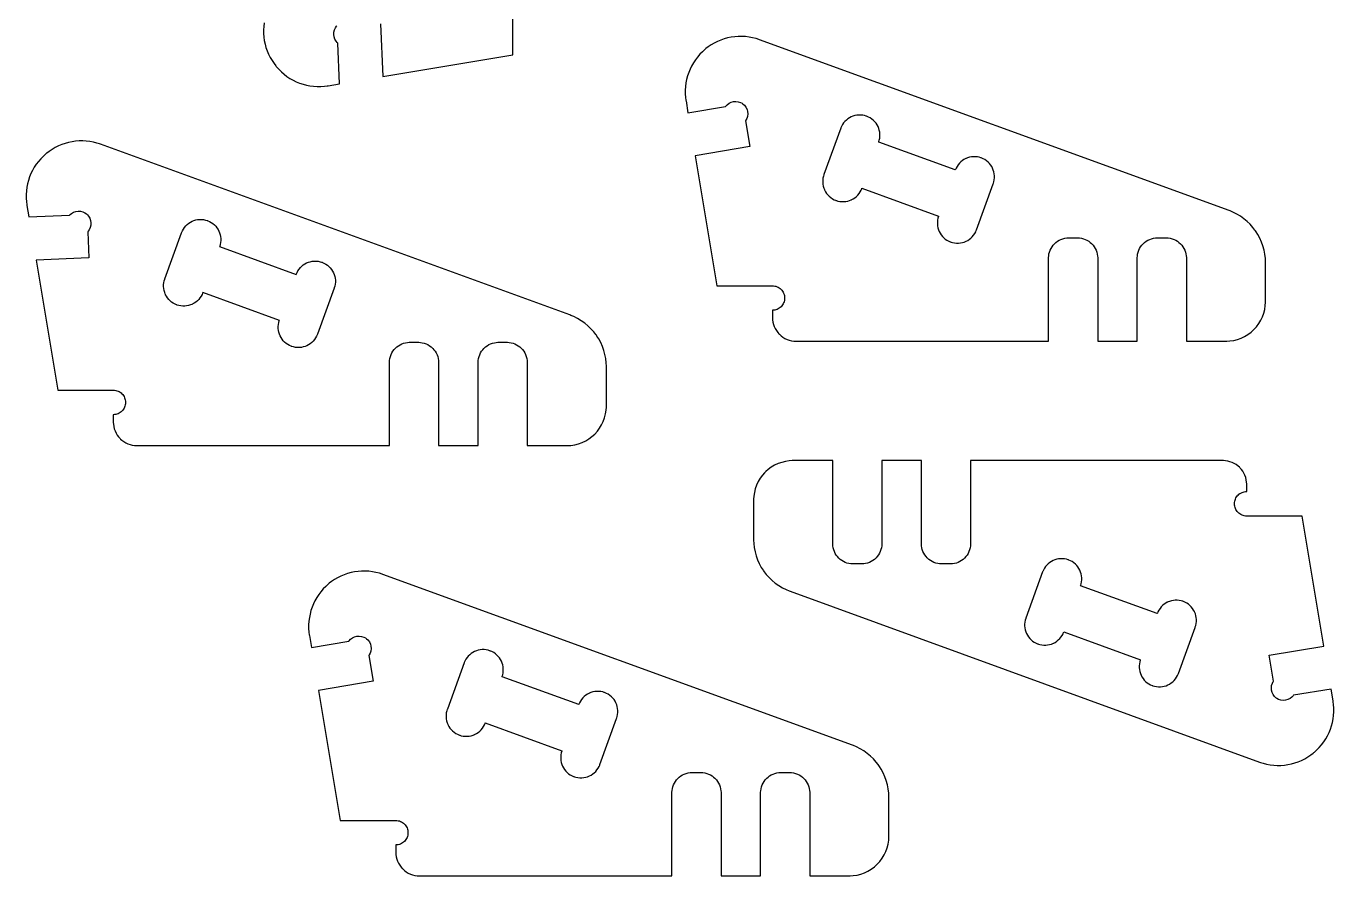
# Model space of a CAD drawing. Extents: x 0 to 392, y 0 to 269.
# Drawn here: x 1.9 to 167, y 0 to 107.3 of the extents above; entities that cross this region are included whole.
import ezdxf

# ---------------------------------------------------------------- set-up
doc = ezdxf.new("R2010")
doc.units = 0
doc.layers.get('0').update_dxf_attribs({"linetype": 'CONTINUOUS'})

msp = doc.modelspace()

# ---------------------------------------------------------------- linework, layer by layer
at = {"color": 0}
for points in [[(46.6076, 107.634), (46.905, 100.961), (63.3251, 103.709), (63.3251, 110.709)], [(31.9107, 107.762), (31.8568, 107.31), (31.8325, 106.856), (31.8375, 106.404), (31.8717, 105.953), (31.9347, 105.506), (32.0265, 105.065), (32.1465, 104.629), (32.2949, 104.201), (32.471, 103.783), (32.6747, 103.375), (32.9058, 102.98), (33.1642, 102.598), (33.375, 102.32), (33.4493, 102.231), (33.5236, 102.142), (33.7582, 101.884), (34.0865, 101.56), (34.4333, 101.261), (34.7971, 100.986), (35.1764, 100.737), (35.5699, 100.513), (35.9763, 100.316), (36.394, 100.145), (36.8219, 100.002), (37.2586, 99.8861), (37.7026, 99.7987), (38.1528, 99.7401), (38.6076, 99.7108), (39.0657, 99.7113), (39.5257, 99.7418), (39.8718, 99.7842), (39.9864, 99.8033), (41.4403, 100.047), (41.2107, 105.199), (41.1531, 105.252), (41.0015, 105.433), (40.8478, 105.696), (40.7499, 105.98), (40.7083, 106.274), (40.7235, 106.571), (40.7958, 106.862), (40.9256, 107.137), (41.0604, 107.332), (41.1132, 107.389)]]:
    msp.add_lwpolyline(points, dxfattribs=at)
for points in [[(130.995, 78.0425), (130.995, 78.1078), (131.008, 78.3033), (131.047, 78.5565), (131.11, 78.8008), (131.195, 79.0351), (131.303, 79.2581), (131.43, 79.4683), (131.577, 79.6646), (131.742, 79.8457), (131.923, 80.0103), (132.119, 80.1571), (132.329, 80.2849), (132.552, 80.3922), (132.787, 80.4779), (133.031, 80.5408), (133.284, 80.5794), (133.48, 80.5925), (133.545, 80.5925), (134.645, 80.5925), (134.708, 80.5925), (134.897, 80.5801), (135.145, 80.5432), (135.387, 80.4824), (135.621, 80.3985), (135.846, 80.2922), (136.06, 80.1642), (136.261, 80.0151), (136.403, 79.8903), (136.448, 79.8457), (136.493, 79.8011), (136.618, 79.6586), (136.767, 79.4574), (136.895, 79.2433), (137.001, 79.0183), (137.085, 78.7842), (137.146, 78.5424), (137.182, 78.2946), (137.195, 78.1056), (137.195, 78.0425), (137.195, 67.5425), (142.194, 67.5425), (142.194, 78.0425), (142.194, 78.1056), (142.207, 78.2946), (142.244, 78.5424), (142.306, 78.7842), (142.389, 79.0183), (142.496, 79.2433), (142.624, 79.4574), (142.772, 79.6586), (142.897, 79.8011), (142.942, 79.8457), (142.986, 79.8903), (143.129, 80.0151), (143.331, 80.1642), (143.544, 80.2922), (143.769, 80.3985), (144.003, 80.4824), (144.244, 80.5432), (144.493, 80.5801), (144.682, 80.5925), (144.744, 80.5925), (145.844, 80.5925), (145.91, 80.5925), (146.106, 80.5794), (146.358, 80.5408), (146.603, 80.4779), (146.837, 80.3922), (147.061, 80.2849), (147.271, 80.1571), (147.467, 80.0103), (147.649, 79.8457), (147.813, 79.6646), (147.96, 79.4683), (148.087, 79.2581), (148.194, 79.0351), (148.281, 78.8008), (148.343, 78.5565), (148.382, 78.3033), (148.394, 78.1078), (148.394, 78.0425), (148.394, 67.5425), (153.394, 67.5425), (153.518, 67.5425), (153.889, 67.5669), (154.375, 67.6396), (154.849, 67.7587), (155.308, 67.9231), (155.75, 68.1315), (156.169, 68.3826), (156.564, 68.6749), (156.843, 68.9196), (156.931, 69.0069), (157.018, 69.0943), (157.263, 69.3738), (157.556, 69.7686), (157.806, 70.1881), (158.014, 70.6292), (158.179, 71.0883), (158.299, 71.5625), (158.371, 72.0483), (158.394, 72.419), (158.394, 72.5425), (158.394, 77.4614), (158.394, 77.5956), (158.375, 77.9982), (158.313, 78.5294), (158.211, 79.0529), (158.071, 79.5665), (157.892, 80.0679), (157.675, 80.5549), (157.419, 81.0253), (157.206, 81.3668), (157.129, 81.4767), (157.051, 81.5865), (156.804, 81.9046), (156.449, 82.3046), (156.065, 82.6751), (155.656, 83.0151), (155.221, 83.3231), (154.764, 83.5972), (154.286, 83.8365), (153.915, 83.9936), (153.789, 84.0394), (94.4957, 105.615), (94.3865, 105.654), (94.0539, 105.759), (93.6072, 105.873), (93.1568, 105.957), (92.7043, 106.011), (92.251, 106.035), (91.7985, 106.03), (91.3479, 105.996), (90.9011, 105.933), (90.4592, 105.841), (90.0238, 105.721), (89.596, 105.573), (89.1776, 105.397), (88.77, 105.193), (88.3746, 104.962), (87.9926, 104.703), (87.715, 104.493), (87.6257, 104.418), (87.5365, 104.344), (87.2785, 104.109), (86.955, 103.781), (86.6557, 103.434), (86.3811, 103.071), (86.1317, 102.691), (85.9081, 102.298), (85.7106, 101.891), (85.54, 101.474), (85.3965, 101.046), (85.2808, 100.609), (85.1935, 100.165), (85.1349, 99.7147), (85.1054, 99.26), (85.1058, 98.8019), (85.1365, 98.3419), (85.1789, 97.9958), (85.1981, 97.8813), (85.4481, 96.3872), (90.1901, 97.1808), (90.2354, 97.2443), (90.3971, 97.4168), (90.6396, 97.6013), (90.9089, 97.7326), (91.1961, 97.8094), (91.4928, 97.8304), (91.7901, 97.7937), (92.0794, 97.6983), (92.2885, 97.5879), (92.3521, 97.5426), (92.4156, 97.4972), (92.5881, 97.3356), (92.7725, 97.0931), (92.9039, 96.8239), (92.9807, 96.5365), (93.0015, 96.2399), (92.965, 95.9425), (92.8696, 95.6532), (92.7592, 95.4442), (92.7139, 95.3806), (93.2599, 92.1181), (86.3558, 90.9626), (89.1036, 74.5425), (96.1036, 74.5425), (96.1432, 74.5425), (96.2621, 74.5346), (96.416, 74.5111), (96.5644, 74.4729), (96.7069, 74.4207), (96.8425, 74.3554), (96.9703, 74.2778), (97.0896, 74.1886), (97.1997, 74.0886), (97.2997, 73.9785), (97.3889, 73.8592), (97.4665, 73.7314), (97.5318, 73.5958), (97.5839, 73.4535), (97.6221, 73.3049), (97.6456, 73.1511), (97.6536, 73.0322), (97.6536, 72.9925), (97.6536, 72.9529), (97.6456, 72.834), (97.6221, 72.6801), (97.5839, 72.5317), (97.5318, 72.3892), (97.4665, 72.2538), (97.3889, 72.126), (97.2997, 72.0067), (97.1997, 71.8965), (97.0896, 71.7965), (96.9703, 71.7074), (96.8425, 71.6297), (96.7069, 71.5644), (96.5644, 71.5122), (96.416, 71.474), (96.2621, 71.4506), (96.1432, 71.4425), (96.1036, 71.4425), (96.1036, 70.5425), (96.1036, 70.4685), (96.1183, 70.246), (96.1618, 69.9546), (96.2333, 69.67), (96.3319, 69.3944), (96.4571, 69.1299), (96.6076, 68.8782), (96.7831, 68.6412), (96.9299, 68.4737), (96.9824, 68.4213), (97.0347, 68.3687), (97.2024, 68.2219), (97.4392, 68.0467), (97.691, 67.896), (97.9556, 67.7708), (98.2311, 67.6722), (98.5157, 67.6007), (98.8071, 67.5572), (99.0294, 67.5425), (99.1036, 67.5425), (130.995, 67.5425), (130.995, 78.0425)], [(119.216, 89.1704), (109.537, 92.6925), (109.559, 92.7538), (109.614, 92.9419), (109.664, 93.1932), (109.688, 93.4443), (109.688, 93.6938), (109.663, 93.94), (109.615, 94.1811), (109.544, 94.4158), (109.452, 94.6424), (109.338, 94.8589), (109.203, 95.064), (109.05, 95.2558), (108.877, 95.4331), (108.686, 95.5938), (108.478, 95.7362), (108.253, 95.8592), (108.074, 95.9385), (108.013, 95.9607), (107.951, 95.9829), (107.763, 96.0375), (107.512, 96.0878), (107.261, 96.1122), (107.011, 96.1118), (106.765, 96.0871), (106.524, 96.039), (106.289, 95.9682), (106.063, 95.8754), (105.846, 95.7615), (105.641, 95.6272), (105.449, 95.4733), (105.272, 95.3006), (105.111, 95.1097), (104.969, 94.9015), (104.846, 94.6768), (104.767, 94.4976), (104.744, 94.4364), (102.624, 88.6101), (102.602, 88.5507), (102.547, 88.3682), (102.495, 88.1217), (102.467, 87.8724), (102.464, 87.6222), (102.485, 87.3728), (102.531, 87.1262), (102.602, 86.8842), (102.67, 86.7063), (102.696, 86.6486), (102.723, 86.591), (102.814, 86.4236), (102.952, 86.2129), (103.11, 86.0178), (103.285, 85.8394), (103.477, 85.6792), (103.685, 85.5382), (103.906, 85.4179), (104.081, 85.341), (104.14, 85.3192), (104.2, 85.2976), (104.383, 85.2444), (104.63, 85.1944), (104.879, 85.169), (105.13, 85.1683), (105.379, 85.1921), (105.625, 85.2403), (105.866, 85.3129), (106.044, 85.3826), (106.101, 85.4097), (106.158, 85.4368), (106.325, 85.5294), (106.534, 85.6696), (106.728, 85.829), (106.905, 86.0063), (107.063, 86.2), (107.202, 86.4089), (107.32, 86.6314), (107.396, 86.8065), (107.417, 86.8663), (117.096, 83.3442), (117.074, 83.2829), (117.019, 83.0947), (116.969, 82.8435), (116.945, 82.5924), (116.945, 82.3429), (116.97, 82.0967), (117.018, 81.8554), (117.089, 81.6208), (117.181, 81.3943), (117.295, 81.1778), (117.43, 80.9728), (117.583, 80.7808), (117.756, 80.6036), (117.947, 80.4429), (118.155, 80.3004), (118.38, 80.1775), (118.559, 80.0982), (118.62, 80.0758), (118.682, 80.0536), (118.87, 79.9992), (119.121, 79.9489), (119.372, 79.9243), (119.622, 79.9249), (119.868, 79.9496), (120.109, 79.9976), (120.344, 80.0685), (120.57, 80.1612), (120.787, 80.2751), (120.992, 80.4094), (121.184, 80.5633), (121.361, 80.7361), (121.522, 80.9269), (121.664, 81.1351), (121.787, 81.3599), (121.866, 81.539), (121.889, 81.6003), (124.009, 87.4265), (124.031, 87.4878), (124.086, 87.6761), (124.136, 87.9272), (124.16, 88.1783), (124.16, 88.4278), (124.135, 88.674), (124.087, 88.9153), (124.016, 89.15), (123.923, 89.3764), (123.81, 89.5931), (123.675, 89.7981), (123.521, 89.99), (123.349, 90.1671), (123.158, 90.3278), (122.95, 90.4704), (122.725, 90.5932), (122.546, 90.6725), (122.484, 90.6947), (122.425, 90.7162), (122.243, 90.7693), (121.998, 90.8192), (121.75, 90.8449), (121.501, 90.8461), (121.253, 90.8231), (121.008, 90.776), (120.768, 90.7047), (120.592, 90.6361), (120.535, 90.6094), (120.477, 90.5829), (120.311, 90.4917), (120.102, 90.3535), (119.909, 90.1961), (119.732, 90.0211), (119.573, 89.8297), (119.433, 89.6233), (119.314, 89.4031), (119.238, 89.2297), (119.216, 89.1704)], [(11.2426, 92.4256), (11.1335, 92.4653), (10.8009, 92.57), (10.3542, 92.6839), (9.9038, 92.7678), (9.4513, 92.8217), (8.998, 92.846), (8.5455, 92.841), (8.095, 92.8068), (7.6481, 92.7437), (7.2062, 92.6521), (6.7707, 92.5319), (6.343, 92.3837), (5.9246, 92.2076), (5.517, 92.0039), (5.1215, 91.7726), (4.7396, 91.5144), (4.462, 91.3035), (4.3727, 91.2292), (4.2834, 91.155), (4.0254, 90.9204), (3.7019, 90.5919), (3.4026, 90.2451), (3.128, 89.8814), (2.8786, 89.5022), (2.655, 89.1086), (2.4576, 88.7024), (2.2869, 88.2844), (2.1435, 87.8565), (2.0278, 87.4199), (1.9404, 86.9758), (1.8818, 86.5257), (1.8524, 86.071), (1.8528, 85.6129), (1.8835, 85.1528), (1.9258, 84.8067), (1.945, 84.6922), (2.1883, 83.2383), (7.3409, 83.4678), (7.3936, 83.5254), (7.575, 83.6771), (7.838, 83.8308), (8.1212, 83.9286), (8.4156, 83.9701), (8.7127, 83.955), (9.0034, 83.8826), (9.279, 83.7529), (9.4731, 83.6181), (9.5308, 83.5654), (9.5884, 83.5126), (9.74, 83.3314), (9.8937, 83.0683), (9.9915, 82.7851), (10.0331, 82.4907), (10.0179, 82.1936), (9.9456, 81.9029), (9.8159, 81.6272), (9.681, 81.4331), (9.6284, 81.3756), (9.7756, 78.0708), (3.1028, 77.7736), (5.8506, 61.3535), (12.8506, 61.3535), (12.8902, 61.3535), (13.0091, 61.3454), (13.1629, 61.3219), (13.3115, 61.2838), (13.4539, 61.2317), (13.5894, 61.1664), (13.7172, 61.0888), (13.8365, 60.9994), (13.9467, 60.8994), (14.0467, 60.7894), (14.1358, 60.6701), (14.2135, 60.5422), (14.2787, 60.4068), (14.3308, 60.2644), (14.369, 60.1158), (14.3926, 59.9619), (14.4006, 59.8431), (14.4006, 59.8035), (14.4006, 59.7639), (14.3926, 59.645), (14.369, 59.4911), (14.3308, 59.3425), (14.2787, 59.2001), (14.2135, 59.0646), (14.1358, 58.9368), (14.0467, 58.8175), (13.9467, 58.7074), (13.8365, 58.6074), (13.7172, 58.5182), (13.5894, 58.4406), (13.4539, 58.3753), (13.3115, 58.3232), (13.1629, 58.285), (13.0091, 58.2614), (12.8902, 58.2535), (12.8506, 58.2535), (12.8506, 57.3535), (12.8506, 57.2793), (12.8652, 57.0569), (12.9087, 56.7654), (12.9803, 56.481), (13.0789, 56.2054), (13.204, 55.9407), (13.3546, 55.689), (13.5299, 55.4521), (13.6768, 55.2846), (13.7293, 55.2321), (13.7817, 55.1797), (13.9493, 55.0328), (14.1861, 54.8575), (14.4379, 54.7068), (14.7025, 54.5818), (14.9781, 54.4832), (15.2626, 54.4117), (15.554, 54.3681), (15.7764, 54.3535), (15.8506, 54.3535), (47.7419, 54.3535), (47.7419, 64.8535), (47.7419, 64.9186), (47.755, 65.1142), (47.7936, 65.3674), (47.8565, 65.6118), (47.9422, 65.846), (48.0496, 66.0689), (48.1774, 66.2792), (48.3242, 66.4756), (48.4887, 66.6565), (48.6699, 66.8212), (48.8661, 66.9679), (49.0764, 67.0957), (49.2993, 67.2031), (49.5336, 67.2888), (49.7781, 67.3517), (50.0313, 67.3903), (50.2267, 67.4035), (50.2919, 67.4035), (51.3919, 67.4035), (51.4549, 67.4035), (51.6439, 67.391), (51.8917, 67.354), (52.1335, 67.2932), (52.3678, 67.2093), (52.5926, 67.1031), (52.8067, 66.975), (53.0079, 66.826), (53.1504, 66.7011), (53.195, 66.6565), (53.2396, 66.6121), (53.3644, 66.4696), (53.5135, 66.2682), (53.6415, 66.0543), (53.7478, 65.8293), (53.8317, 65.5951), (53.8925, 65.3533), (53.9294, 65.1056), (53.9419, 64.9165), (53.9419, 64.8535), (53.9419, 54.3535), (58.9419, 54.3535), (58.9419, 64.8535), (58.9419, 64.9165), (58.9543, 65.1056), (58.9914, 65.3533), (59.0521, 65.5951), (59.136, 65.8293), (59.2424, 66.0543), (59.3704, 66.2682), (59.5194, 66.4696), (59.6443, 66.6121), (59.6889, 66.6565), (59.7333, 66.7011), (59.8758, 66.826), (60.0772, 66.975), (60.2911, 67.1031), (60.5161, 67.2093), (60.7503, 67.2932), (60.9921, 67.354), (61.2399, 67.391), (61.4289, 67.4035), (61.4919, 67.4035), (62.5919, 67.4035), (62.6571, 67.4035), (62.8526, 67.3903), (63.1058, 67.3517), (63.3501, 67.2888), (63.5846, 67.2031), (63.8074, 67.0957), (64.0176, 66.9679), (64.214, 66.8212), (64.3951, 66.6565), (64.5596, 66.4756), (64.7064, 66.2792), (64.8342, 66.0689), (64.9415, 65.846), (65.0272, 65.6118), (65.0901, 65.3674), (65.1288, 65.1142), (65.1419, 64.9186), (65.1419, 64.8535), (65.1419, 54.3535), (70.1419, 54.3535), (70.2697, 54.3535), (70.6532, 54.3792), (71.1496, 54.455), (71.6288, 54.5782), (72.0882, 54.7464), (72.5253, 54.9569), (72.9375, 55.2074), (73.3224, 55.4953), (73.6775, 55.8179), (74.0001, 56.1729), (74.2881, 56.5579), (74.5385, 56.9701), (74.749, 57.4072), (74.9172, 57.8665), (75.0404, 58.3457), (75.1161, 58.8422), (75.1419, 59.2257), (75.1419, 59.3535), (75.1419, 64.2724), (75.1419, 64.4065), (75.1214, 64.809), (75.06, 65.3403), (74.9586, 65.8639), (74.8179, 66.3774), (74.6386, 66.8788), (74.4214, 67.3658), (74.1668, 67.8361), (73.9528, 68.1778), (73.8758, 68.2876), (73.7989, 68.3975), (73.5511, 68.7154), (73.1961, 69.1154), (72.8128, 69.4861), (72.4029, 69.8261), (71.9685, 70.1339), (71.5111, 70.4082), (71.0328, 70.6475), (70.6615, 70.8046), (70.5356, 70.8504), (11.2426, 92.4256)], [(26.284, 79.5033), (35.9632, 75.9814), (35.9854, 76.0426), (36.0647, 76.2219), (36.1875, 76.4467), (36.3301, 76.6547), (36.4908, 76.8456), (36.6679, 77.0183), (36.8599, 77.1722), (37.065, 77.3065), (37.2815, 77.4204), (37.5079, 77.5132), (37.7426, 77.584), (37.9839, 77.6321), (38.2301, 77.6568), (38.4796, 77.6572), (38.7307, 77.6328), (38.9818, 77.5825), (39.1701, 77.5281), (39.2314, 77.5057), (39.2926, 77.4835), (39.4718, 77.4042), (39.6965, 77.2813), (39.9047, 77.1388), (40.0956, 76.9781), (40.2683, 76.8008), (40.4222, 76.6089), (40.5565, 76.4039), (40.6704, 76.1872), (40.7632, 75.9608), (40.834, 75.7263), (40.8821, 75.4849), (40.9068, 75.2387), (40.9072, 74.9893), (40.8828, 74.7381), (40.8325, 74.4869), (40.7781, 74.2987), (40.7557, 74.2375), (38.6357, 68.4112), (38.6133, 68.35), (38.5342, 68.1707), (38.4113, 67.946), (38.2686, 67.7379), (38.1079, 67.5469), (37.9308, 67.3743), (37.7389, 67.2203), (37.5337, 67.0861), (37.3172, 66.9722), (37.0908, 66.8794), (36.8561, 66.8086), (36.6149, 66.7604), (36.3688, 66.7358), (36.1192, 66.7353), (35.8681, 66.7599), (35.6169, 66.81), (35.4286, 66.8646), (35.3675, 66.8868), (35.3061, 66.9092), (35.1269, 66.9883), (34.9022, 67.1112), (34.694, 67.2539), (34.5032, 67.4146), (34.3304, 67.5917), (34.1765, 67.7836), (34.0422, 67.9887), (33.9283, 68.2053), (33.8356, 68.4318), (33.7649, 68.6664), (33.7167, 68.9076), (33.6919, 69.1537), (33.6915, 69.4033), (33.716, 69.6544), (33.7662, 69.9056), (33.8208, 70.0939), (33.8431, 70.155), (24.1638, 73.6771), (24.1426, 73.6174), (24.0674, 73.4422), (23.949, 73.2197), (23.8101, 73.011), (23.6517, 72.8172), (23.475, 72.64), (23.2814, 72.4806), (23.0719, 72.3403), (22.9054, 72.2476), (22.8481, 72.2206), (22.7907, 72.1935), (22.6133, 72.1238), (22.3721, 72.0511), (22.1258, 72.0029), (21.8768, 71.9792), (21.6265, 71.9799), (21.3769, 72.0053), (21.13, 72.0553), (20.9469, 72.1085), (20.8874, 72.1301), (20.8278, 72.1518), (20.6533, 72.2288), (20.4319, 72.3492), (20.2244, 72.4901), (20.0322, 72.6503), (19.8567, 72.8286), (19.699, 73.0238), (19.5608, 73.2344), (19.4697, 73.4019), (19.4432, 73.4594), (19.4167, 73.5171), (19.3486, 73.6951), (19.2783, 73.9371), (19.2324, 74.1838), (19.211, 74.4331), (19.2142, 74.6833), (19.2418, 74.9326), (19.2942, 75.179), (19.3492, 75.3617), (19.3714, 75.421), (21.4914, 81.2472), (21.5136, 81.3085), (21.5929, 81.4878), (21.7158, 81.7125), (21.8583, 81.9207), (22.0192, 82.1115), (22.1963, 82.2842), (22.3882, 82.4382), (22.5932, 82.5724), (22.8097, 82.6863), (23.0362, 82.779), (23.271, 82.8499), (23.5122, 82.8981), (23.7583, 82.9226), (24.0078, 82.9232), (24.2589, 82.8986), (24.5101, 82.8485), (24.6983, 82.7939), (24.7597, 82.7715), (24.8208, 82.7493), (25.0001, 82.6701), (25.2249, 82.5472), (25.4331, 82.4046), (25.6239, 82.2439), (25.7967, 82.0668), (25.9504, 81.8749), (26.0849, 81.6697), (26.1986, 81.4532), (26.2914, 81.2267), (26.3622, 80.9921), (26.4104, 80.7508), (26.435, 80.5047), (26.4356, 80.2551), (26.411, 80.004), (26.3608, 79.7529), (26.3063, 79.5646), (26.284, 79.5033)], [(121.137, 41.9532), (121.137, 41.8881), (121.124, 41.6925), (121.085, 41.4393), (121.022, 41.195), (120.936, 40.9607), (120.829, 40.7378), (120.701, 40.5275), (120.555, 40.3311), (120.39, 40.1501), (120.209, 39.9856), (120.013, 39.8387), (119.802, 39.711), (119.579, 39.6036), (119.345, 39.5179), (119.101, 39.455), (118.847, 39.4164), (118.652, 39.4032), (118.587, 39.4032), (117.487, 39.4032), (117.424, 39.4032), (117.235, 39.4157), (116.987, 39.4526), (116.745, 39.5135), (116.511, 39.5974), (116.286, 39.7036), (116.072, 39.8317), (115.871, 39.9807), (115.728, 40.1056), (115.684, 40.15), (115.639, 40.1947), (115.514, 40.3371), (115.365, 40.5385), (115.237, 40.7525), (115.131, 40.9774), (115.047, 41.2115), (114.986, 41.4533), (114.949, 41.7011), (114.937, 41.8901), (114.937, 41.9532), (114.937, 52.4532), (109.937, 52.4532), (109.937, 41.9532), (109.937, 41.8901), (109.924, 41.7011), (109.887, 41.4533), (109.827, 41.2115), (109.743, 40.9774), (109.636, 40.7525), (109.508, 40.5385), (109.359, 40.3371), (109.234, 40.1947), (109.19, 40.15), (109.145, 40.1056), (109.003, 39.9807), (108.802, 39.8317), (108.587, 39.7036), (108.363, 39.5974), (108.128, 39.5135), (107.887, 39.4526), (107.639, 39.4157), (107.45, 39.4032), (107.387, 39.4032), (106.287, 39.4032), (106.222, 39.4032), (106.026, 39.4164), (105.773, 39.455), (105.528, 39.5179), (105.294, 39.6036), (105.071, 39.711), (104.861, 39.8387), (104.665, 39.9856), (104.484, 40.1501), (104.319, 40.3311), (104.172, 40.5275), (104.045, 40.7378), (103.937, 40.9607), (103.851, 41.195), (103.789, 41.4393), (103.75, 41.6925), (103.737, 41.8881), (103.737, 41.9532), (103.737, 52.4532), (98.7368, 52.4532), (98.6132, 52.4532), (98.2425, 52.4289), (97.7568, 52.3562), (97.2826, 52.2371), (96.8233, 52.0726), (96.3824, 51.8642), (95.9628, 51.6132), (95.5679, 51.321), (95.2886, 51.0761), (95.2013, 50.9887), (95.1139, 50.9014), (94.869, 50.6221), (94.5768, 50.2272), (94.3258, 49.8076), (94.1174, 49.3667), (93.9529, 48.9074), (93.8337, 48.4332), (93.7613, 47.9474), (93.7368, 47.5768), (93.7368, 47.4532), (93.7368, 42.5343), (93.7368, 42.4001), (93.7574, 41.9976), (93.8188, 41.4664), (93.9201, 40.9429), (94.0608, 40.4293), (94.2401, 39.9279), (94.4574, 39.441), (94.7118, 38.9706), (94.9258, 38.629), (95.0029, 38.519), (95.0799, 38.4092), (95.3276, 38.0913), (95.6826, 37.6913), (96.066, 37.3206), (96.4758, 36.9806), (96.9103, 36.6728), (97.3676, 36.3985), (97.8458, 36.1592), (98.2171, 36.0022), (98.3432, 35.9563), (157.636, 14.3811), (157.746, 14.3414), (158.078, 14.2368), (158.525, 14.1228), (158.975, 14.0389), (159.428, 13.985), (159.881, 13.9607), (160.333, 13.9657), (160.783, 13.9999), (161.231, 14.0629), (161.672, 14.1547), (162.108, 14.2747), (162.536, 14.4229), (162.954, 14.5992), (163.361, 14.8028), (163.757, 15.034), (164.139, 15.2922), (164.417, 15.5032), (164.506, 15.5774), (164.596, 15.6517), (164.853, 15.8863), (165.176, 16.2147), (165.476, 16.5615), (165.75, 16.9253), (166, 17.3046), (166.224, 17.6981), (166.421, 18.1043), (166.592, 18.5221), (166.735, 18.9501), (166.851, 19.3868), (166.939, 19.8308), (166.997, 20.281), (167.026, 20.7358), (167.026, 21.1939), (166.996, 21.6539), (166.953, 22), (166.933, 22.1144), (166.683, 23.6085), (161.942, 22.815), (161.896, 22.7514), (161.735, 22.5789), (161.492, 22.3946), (161.222, 22.2632), (160.936, 22.1863), (160.639, 22.1654), (160.342, 22.2019), (160.053, 22.2974), (159.843, 22.4079), (159.779, 22.4532), (159.717, 22.4985), (159.543, 22.6603), (159.36, 22.9028), (159.228, 23.1719), (159.151, 23.4593), (159.131, 23.756), (159.167, 24.0533), (159.263, 24.3425), (159.372, 24.5515), (159.418, 24.6151), (158.872, 27.8778), (165.776, 29.0331), (163.028, 45.4532), (156.028, 45.4532), (155.989, 45.4532), (155.869, 45.4612), (155.715, 45.4847), (155.567, 45.5229), (155.425, 45.575), (155.289, 45.6403), (155.161, 45.7179), (155.042, 45.8071), (154.932, 45.9072), (154.832, 46.0172), (154.743, 46.1367), (154.665, 46.2644), (154.6, 46.3999), (154.547, 46.5424), (154.51, 46.6908), (154.486, 46.8447), (154.478, 46.9636), (154.478, 47.0032), (154.478, 47.0429), (154.486, 47.1617), (154.51, 47.3156), (154.547, 47.4642), (154.6, 47.6065), (154.665, 47.7421), (154.743, 47.8699), (154.832, 47.9892), (154.932, 48.0993), (155.042, 48.1993), (155.161, 48.2885), (155.289, 48.3661), (155.425, 48.4314), (155.567, 48.4836), (155.715, 48.5218), (155.869, 48.5453), (155.989, 48.5532), (156.028, 48.5532), (156.028, 49.4532), (156.028, 49.5274), (156.014, 49.7497), (155.969, 50.0412), (155.899, 50.3257), (155.8, 50.6013), (155.675, 50.866), (155.524, 51.1176), (155.349, 51.3546), (155.201, 51.5221), (155.15, 51.5746), (155.097, 51.6269), (154.929, 51.7739), (154.693, 51.9492), (154.44, 52.0999), (154.176, 52.2249), (153.9, 52.3236), (153.617, 52.3951), (153.325, 52.4386), (153.103, 52.4532), (153.028, 52.4532), (121.137, 52.4532), (121.137, 41.9532)], [(132.916, 30.8253), (142.594, 27.3033), (142.572, 27.2421), (142.518, 27.0538), (142.468, 26.8026), (142.443, 26.5515), (142.443, 26.3021), (142.468, 26.0558), (142.517, 25.8146), (142.587, 25.5799), (142.681, 25.3535), (142.794, 25.1369), (142.928, 24.9318), (143.082, 24.7399), (143.256, 24.5628), (143.446, 24.4021), (143.654, 24.2594), (143.879, 24.1367), (144.058, 24.0574), (144.119, 24.035), (144.181, 24.0128), (144.368, 23.9583), (144.619, 23.9081), (144.871, 23.8835), (145.121, 23.884), (145.367, 23.9088), (145.608, 23.9568), (145.843, 24.0276), (146.069, 24.1204), (146.286, 24.2343), (146.49, 24.3686), (146.682, 24.5225), (146.86, 24.6951), (147.021, 24.8861), (147.163, 25.0942), (147.286, 25.3189), (147.365, 25.4982), (147.388, 25.5594), (149.507, 31.3857), (149.529, 31.4451), (149.585, 31.6276), (149.638, 31.874), (149.665, 32.1233), (149.668, 32.3736), (149.646, 32.6231), (149.6, 32.8696), (149.531, 33.1117), (149.462, 33.2896), (149.436, 33.3472), (149.408, 33.4047), (149.318, 33.5722), (149.179, 33.7829), (149.022, 33.9781), (148.846, 34.1564), (148.654, 34.3167), (148.447, 34.4575), (148.225, 34.5779), (148.051, 34.6549), (147.992, 34.6765), (147.932, 34.6982), (147.749, 34.7514), (147.501, 34.8014), (147.253, 34.8268), (147.001, 34.8275), (146.753, 34.8038), (146.507, 34.7556), (146.265, 34.6829), (146.087, 34.6131), (146.031, 34.5861), (145.974, 34.559), (145.807, 34.4664), (145.597, 34.3261), (145.404, 34.1667), (145.226, 33.9894), (145.068, 33.7957), (144.929, 33.5869), (144.811, 33.3644), (144.736, 33.1893), (144.715, 33.1294), (135.036, 36.6515), (135.058, 36.7128), (135.112, 36.9011), (135.163, 37.1522), (135.187, 37.4033), (135.187, 37.6529), (135.162, 37.899), (135.114, 38.1403), (135.043, 38.375), (134.95, 38.6014), (134.836, 38.8179), (134.702, 39.0231), (134.548, 39.215), (134.376, 39.3921), (134.185, 39.5528), (133.977, 39.6954), (133.752, 39.8183), (133.572, 39.8976), (133.511, 39.9199), (133.45, 39.9421), (133.262, 39.9967), (133.011, 40.0469), (132.759, 40.0714), (132.51, 40.071), (132.264, 40.0463), (132.023, 39.9981), (131.788, 39.9274), (131.562, 39.8346), (131.345, 39.7207), (131.14, 39.5864), (130.948, 39.4325), (130.771, 39.2597), (130.61, 39.0689), (130.468, 38.8607), (130.345, 38.636), (130.265, 38.4567), (130.243, 38.3954), (128.123, 32.5692), (128.101, 32.5079), (128.046, 32.3197), (127.996, 32.0685), (127.972, 31.8174), (127.972, 31.5679), (127.997, 31.3217), (128.045, 31.0806), (128.116, 30.8458), (128.208, 30.6193), (128.322, 30.4028), (128.457, 30.1976), (128.61, 30.0058), (128.783, 29.8286), (128.974, 29.6679), (129.182, 29.5254), (129.407, 29.4025), (129.586, 29.3232), (129.647, 29.301), (129.707, 29.2794), (129.888, 29.2265), (130.134, 29.1765), (130.382, 29.151), (130.631, 29.1497), (130.878, 29.1726), (131.123, 29.2199), (131.363, 29.291), (131.54, 29.3596), (131.597, 29.3863), (131.654, 29.4129), (131.82, 29.5042), (132.029, 29.6424), (132.223, 29.7996), (132.4, 29.9747), (132.558, 30.1661), (132.698, 30.3725), (132.818, 30.5928), (132.894, 30.7661), (132.916, 30.8253)], [(83.4232, 10.5092), (83.4232, 10.5744), (83.4364, 10.7699), (83.475, 11.0231), (83.5379, 11.2675), (83.6236, 11.5018), (83.731, 11.7247), (83.8588, 11.9349), (84.0054, 12.1312), (84.1701, 12.3123), (84.3513, 12.4769), (84.5475, 12.6237), (84.7576, 12.7515), (84.9807, 12.8588), (85.2149, 12.9446), (85.4593, 13.0074), (85.7125, 13.0461), (85.9081, 13.0592), (85.9732, 13.0592), (87.0732, 13.0592), (87.1363, 13.0592), (87.3253, 13.0468), (87.5731, 13.0098), (87.8149, 12.949), (88.049, 12.8651), (88.274, 12.7588), (88.4879, 12.6308), (88.6893, 12.4817), (88.8318, 12.3569), (88.8764, 12.3123), (88.9208, 12.2677), (89.0457, 12.1253), (89.1947, 11.9239), (89.3228, 11.71), (89.429, 11.485), (89.5129, 11.2508), (89.5738, 11.009), (89.6107, 10.7612), (89.6232, 10.5722), (89.6232, 10.5092), (89.6232, 0.0092), (94.6233, 0.0092), (94.6233, 10.5092), (94.6233, 10.5722), (94.6357, 10.7612), (94.6726, 11.009), (94.7335, 11.2508), (94.8174, 11.485), (94.9236, 11.71), (95.0517, 11.9239), (95.2007, 12.1253), (95.3256, 12.2677), (95.3701, 12.3123), (95.4147, 12.3569), (95.5571, 12.4817), (95.7585, 12.6308), (95.9725, 12.7588), (96.1974, 12.8651), (96.4315, 12.949), (96.6733, 13.0098), (96.9211, 13.0468), (97.1101, 13.0592), (97.1732, 13.0592), (98.2732, 13.0592), (98.3383, 13.0592), (98.5339, 13.0461), (98.7871, 13.0074), (99.0315, 12.9446), (99.2658, 12.8588), (99.4887, 12.7515), (99.6989, 12.6237), (99.8953, 12.4769), (100.076, 12.3123), (100.241, 12.1312), (100.388, 11.9349), (100.515, 11.7247), (100.623, 11.5018), (100.709, 11.2675), (100.771, 11.0231), (100.81, 10.7699), (100.823, 10.5744), (100.823, 10.5092), (100.823, 0.0092), (105.823, 0.0092), (105.947, 0.0092), (106.317, 0.0336), (106.803, 0.1062), (107.277, 0.2253), (107.737, 0.3898), (108.178, 0.5982), (108.597, 0.8492), (108.992, 1.1415), (109.271, 1.3863), (109.359, 1.4736), (109.446, 1.561), (109.691, 1.8404), (109.983, 2.2352), (110.234, 2.6547), (110.443, 3.0958), (110.607, 3.555), (110.726, 4.0292), (110.799, 4.515), (110.823, 4.8856), (110.823, 5.0092), (110.823, 9.928), (110.823, 10.0622), (110.803, 10.4648), (110.741, 10.996), (110.64, 11.5196), (110.499, 12.0332), (110.32, 12.5346), (110.103, 13.0215), (109.848, 13.4919), (109.634, 13.8334), (109.557, 13.9433), (109.48, 14.0532), (109.232, 14.3712), (108.877, 14.7711), (108.494, 15.1418), (108.084, 15.4818), (107.65, 15.7897), (107.192, 16.0639), (106.714, 16.3032), (106.343, 16.4603), (106.217, 16.5061), (46.9239, 38.0813), (46.8147, 38.121), (46.4822, 38.2257), (46.0354, 38.3396), (45.5851, 38.4235), (45.1326, 38.4775), (44.6793, 38.5018), (44.2267, 38.4968), (43.7762, 38.4625), (43.3293, 38.3994), (42.8875, 38.3078), (42.4519, 38.1876), (42.0243, 38.0394), (41.606, 37.8633), (41.1983, 37.6596), (40.8028, 37.4283), (40.4208, 37.1701), (40.1433, 36.9592), (40.054, 36.8849), (39.9647, 36.8107), (39.7068, 36.5761), (39.3832, 36.2476), (39.0839, 35.9008), (38.8093, 35.5372), (38.56, 35.1579), (38.3362, 34.7644), (38.1389, 34.3581), (37.9682, 33.9403), (37.8249, 33.5124), (37.709, 33.0757), (37.6217, 32.6315), (37.5631, 32.1814), (37.5337, 31.7267), (37.5342, 31.2686), (37.5647, 30.8085), (37.6071, 30.4624), (37.6263, 30.3479), (37.8764, 28.8539), (42.6183, 29.6474), (42.6638, 29.711), (42.8254, 29.8835), (43.0679, 30.0679), (43.3371, 30.1993), (43.6244, 30.2761), (43.9211, 30.2969), (44.2185, 30.2604), (44.5076, 30.165), (44.7168, 30.0546), (44.7803, 30.0092), (44.8439, 29.9639), (45.0164, 29.8022), (45.2007, 29.5597), (45.3321, 29.2904), (45.409, 29.0032), (45.4299, 28.7065), (45.3933, 28.4092), (45.2979, 28.1199), (45.1875, 27.9108), (45.1421, 27.8472), (45.6881, 24.5846), (38.784, 23.4293), (41.5319, 7.0092), (48.5319, 7.0092), (48.5715, 7.0092), (48.6903, 7.0012), (48.8443, 6.9777), (48.9928, 6.9395), (49.1351, 6.8874), (49.2707, 6.8221), (49.3985, 6.7445), (49.5178, 6.6553), (49.6279, 6.5552), (49.7279, 6.4451), (49.8172, 6.3258), (49.8949, 6.198), (49.9601, 6.0625), (50.0122, 5.9201), (50.0504, 5.7715), (50.0739, 5.6177), (50.0819, 5.4988), (50.0819, 5.4592), (50.0819, 5.4195), (50.0739, 5.3007), (50.0504, 5.1468), (50.0122, 4.9983), (49.9601, 4.8559), (49.8949, 4.7204), (49.8172, 4.5926), (49.7279, 4.4733), (49.6279, 4.3632), (49.5178, 4.2631), (49.3985, 4.1739), (49.2707, 4.0963), (49.1351, 4.031), (48.9928, 3.9789), (48.8443, 3.9407), (48.6903, 3.9172), (48.5715, 3.9092), (48.5319, 3.9092), (48.5319, 3.0092), (48.5319, 2.9351), (48.5465, 2.7127), (48.59, 2.4212), (48.6615, 2.1367), (48.7603, 1.8611), (48.8853, 1.5965), (49.036, 1.3448), (49.2112, 1.1079), (49.3582, 0.9403), (49.4106, 0.8879), (49.4629, 0.8354), (49.6306, 0.6886), (49.8675, 0.5132), (50.1192, 0.3626), (50.3839, 0.2375), (50.6594, 0.1388), (50.9439, 0.0674), (51.2354, 0.0239), (51.4578, 0.0092), (51.5319, 0.0092), (83.4232, 0.0092), (83.4232, 10.5092)], [(71.6444, 21.6371), (61.9653, 25.159), (61.9875, 25.2203), (62.0421, 25.4086), (62.0922, 25.6597), (62.1168, 25.911), (62.1164, 26.1604), (62.0917, 26.4065), (62.0435, 26.6478), (61.9728, 26.8825), (61.88, 27.1089), (61.7661, 27.3256), (61.6318, 27.5306), (61.4779, 27.7225), (61.3051, 27.8996), (61.1143, 28.0603), (60.9061, 28.2029), (60.6814, 28.3258), (60.5021, 28.405), (60.441, 28.4274), (60.3797, 28.4496), (60.1914, 28.5042), (59.9403, 28.5543), (59.6892, 28.5789), (59.4396, 28.5785), (59.1935, 28.5538), (58.9522, 28.5057), (58.7175, 28.4347), (58.4911, 28.3421), (58.2746, 28.2282), (58.0694, 28.0939), (57.8775, 27.94), (57.7004, 27.7672), (57.5397, 27.5764), (57.3971, 27.3682), (57.2742, 27.1435), (57.195, 26.9643), (57.1726, 26.9031), (55.0526, 21.0767), (55.0304, 21.0174), (54.9756, 20.8349), (54.9231, 20.5883), (54.8954, 20.339), (54.8924, 20.0888), (54.9138, 19.8394), (54.9596, 19.5929), (55.0299, 19.3508), (55.0981, 19.1729), (55.1246, 19.1153), (55.1511, 19.0576), (55.2421, 18.8903), (55.3804, 18.6796), (55.5379, 18.4844), (55.7136, 18.3061), (55.9057, 18.1458), (56.1133, 18.0049), (56.3347, 17.8844), (56.5092, 17.8075), (56.5687, 17.7858), (56.6282, 17.7642), (56.8112, 17.7111), (57.0583, 17.661), (57.3078, 17.6357), (57.5581, 17.6349), (57.8072, 17.6588), (58.0533, 17.7069), (58.2947, 17.7796), (58.4721, 17.8493), (58.5294, 17.8762), (58.5867, 17.9033), (58.7532, 17.996), (58.9626, 18.1363), (59.1563, 18.2957), (59.3329, 18.4729), (59.4914, 18.6667), (59.6304, 18.8756), (59.7486, 19.0981), (59.8239, 19.2732), (59.845, 19.3329), (69.5244, 15.8108), (69.5021, 15.7496), (69.4476, 15.5613), (69.3974, 15.3101), (69.3728, 15.059), (69.3733, 14.8096), (69.3979, 14.5633), (69.4461, 14.3221), (69.5169, 14.0875), (69.6096, 13.861), (69.7236, 13.6444), (69.8579, 13.4393), (70.0117, 13.2474), (70.1844, 13.0703), (70.3753, 12.9096), (70.5835, 12.767), (70.8082, 12.6441), (70.9875, 12.5648), (71.0487, 12.5425), (71.1099, 12.5203), (71.2982, 12.4658), (71.5493, 12.4155), (71.8006, 12.391), (72.05, 12.3915), (72.2961, 12.4162), (72.5375, 12.4643), (72.7721, 12.5352), (72.9985, 12.6279), (73.2151, 12.7418), (73.4201, 12.8761), (73.6121, 13.0299), (73.7892, 13.2027), (73.9499, 13.3936), (74.0925, 13.6017), (74.2154, 13.8264), (74.2947, 14.0057), (74.3169, 14.0669), (76.4369, 19.8932), (76.4593, 19.9544), (76.5138, 20.1428), (76.564, 20.3939), (76.5886, 20.645), (76.5881, 20.8944), (76.5633, 21.1407), (76.5153, 21.3819), (76.4444, 21.6165), (76.3517, 21.8431), (76.2378, 22.0596), (76.1035, 22.2647), (75.9496, 22.4567), (75.7768, 22.6338), (75.586, 22.7944), (75.3779, 22.9369), (75.1532, 23.0599), (74.9739, 23.1392), (74.9126, 23.1614), (74.8535, 23.1831), (74.6715, 23.2358), (74.4261, 23.2858), (74.1781, 23.3115), (73.9293, 23.3128), (73.6815, 23.2897), (73.4367, 23.2425), (73.1965, 23.1714), (73.0199, 23.1028), (72.9628, 23.0761), (72.9057, 23.0496), (72.7397, 22.9583), (72.5307, 22.8201), (72.3374, 22.6628), (72.1604, 22.4878), (72.0015, 22.2964), (71.8618, 22.0899), (71.7424, 21.8697), (71.666, 21.6964), (71.6444, 21.6371)]]:
    msp.add_lwpolyline(points, close=True, dxfattribs=at)

doc.saveas('drawing.dxf')
